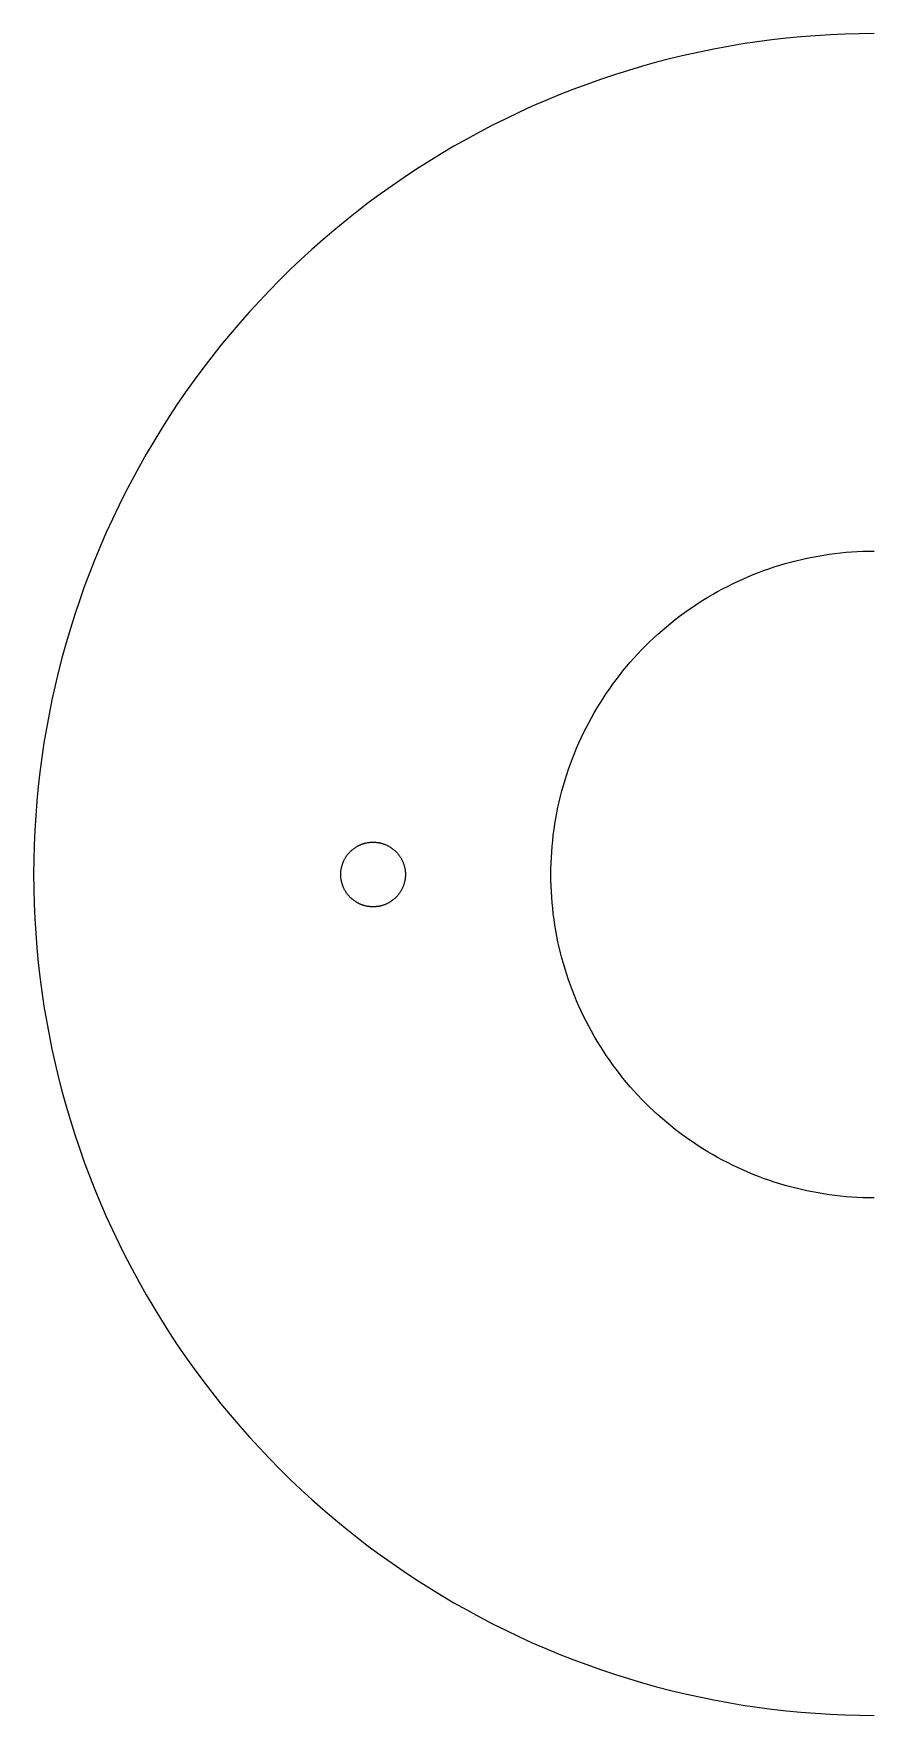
# Model space of a CAD drawing. Header units: metres. Extents: x -52 to 52, y -52 to 52.
# Drawn here: x -52 to -0.2, y -52 to 52 of the extents above; entities that cross this region are included whole.
import ezdxf

# ---------------------------------------------------------------- set-up
doc = ezdxf.new("R2010")
doc.units = ezdxf.units.M

msp = doc.modelspace()

# ---------------------------------------------------------------- linework, layer by layer
for p, q in [((0, 52), (-0.907516, 51.9921)), ((-9.92206, 51.0446), (-10.8114, 50.8637)), ((-9.02969, 51.21), (-9.92206, 51.0446)), ((-8.13458, 51.3598), (-9.02969, 51.21)), ((-7.237, 51.4939), (-8.13458, 51.3598)), ((-6.3372, 51.6124), (-7.237, 51.4939)), ((-5.43547, 51.7151), (-6.3372, 51.6124)), ((-4.53209, 51.8021), (-5.43547, 51.7151)), ((-3.62733, 51.8733), (-4.53209, 51.8021)), ((-2.72147, 51.9287), (-3.62733, 51.8733)), ((-1.81477, 51.9683), (-2.72147, 51.9287)), ((-0.907516, 51.9921), (-1.81477, 51.9683)), ((-14.3331, 49.9856), (-15.2033, 49.7278)), ((-13.4586, 50.2281), (-14.3331, 49.9856)), ((-12.5799, 50.4554), (-13.4586, 50.2281)), ((-11.6974, 50.6672), (-12.5799, 50.4554)), ((-10.8114, 50.8637), (-11.6974, 50.6672)), ((-16.9295, 49.167), (-17.785, 48.864)), ((-16.0689, 49.4549), (-16.9295, 49.167)), ((-15.2033, 49.7278), (-16.0689, 49.4549)), ((-20.318, 47.8662), (-21.1503, 47.5044)), ((-19.4795, 48.2136), (-20.318, 47.8662)), ((-18.6351, 48.5462), (-19.4795, 48.2136)), ((-17.785, 48.864), (-18.6351, 48.5462)), ((-21.9762, 47.128), (-22.7953, 46.7373)), ((-21.1503, 47.5044), (-21.9762, 47.128)), ((-24.4125, 45.9133), (-25.2101, 45.4802)), ((-23.6075, 46.3323), (-24.4125, 45.9133)), ((-22.7953, 46.7373), (-23.6075, 46.3323)), ((-26, 45.0333), (-26.782, 44.5727)), ((-25.2101, 45.4802), (-26, 45.0333)), ((-27.5558, 44.0985), (-28.3212, 43.6109)), ((-26.782, 44.5727), (-27.5558, 44.0985)), ((-29.078, 43.11), (-29.826, 42.5959)), ((-28.3212, 43.6109), (-29.078, 43.11)), ((-30.5648, 42.0689), (-31.2944, 41.529)), ((-29.826, 42.5959), (-30.5648, 42.0689)), ((-32.0144, 40.9765), (-32.7247, 40.4116)), ((-31.2944, 41.529), (-32.0144, 40.9765)), ((-33.425, 39.8343), (-34.1151, 39.2449)), ((-32.7247, 40.4116), (-33.425, 39.8343)), ((-34.7948, 38.6435), (-35.4639, 38.0304)), ((-34.1151, 39.2449), (-34.7948, 38.6435)), ((-35.4639, 38.0304), (-36.1222, 37.4057)), ((-36.7695, 36.7695), (-37.4057, 36.1222)), ((-36.1222, 37.4057), (-36.7695, 36.7695)), ((-38.0304, 35.4639), (-38.6435, 34.7948)), ((-37.4057, 36.1222), (-38.0304, 35.4639)), ((-38.6435, 34.7948), (-39.2449, 34.1151)), ((-39.8343, 33.425), (-40.4116, 32.7247)), ((-39.2449, 34.1151), (-39.8343, 33.425)), ((-40.4116, 32.7247), (-40.9765, 32.0144)), ((-41.529, 31.2944), (-42.0689, 30.5648)), ((-40.9765, 32.0144), (-41.529, 31.2944)), ((-42.0689, 30.5648), (-42.5959, 29.826)), ((-42.5959, 29.826), (-43.11, 29.078)), ((-43.6109, 28.3212), (-44.0985, 27.5558)), ((-43.11, 29.078), (-43.6109, 28.3212)), ((-44.0985, 27.5558), (-44.5727, 26.782)), ((-45.0333, 26), (-45.4802, 25.2101)), ((-44.5727, 26.782), (-45.0333, 26)), ((-45.4802, 25.2101), (-45.9133, 24.4125)), ((-45.9133, 24.4125), (-46.3323, 23.6075)), ((-46.3323, 23.6075), (-46.7373, 22.7953)), ((-47.128, 21.9762), (-47.5044, 21.1503)), ((-46.7373, 22.7953), (-47.128, 21.9762)), ((-47.5044, 21.1503), (-47.8662, 20.318)), ((-47.8662, 20.318), (-48.2136, 19.4795)), ((-3.12868, 19.7538), (-2.78345, 19.8054)), ((-2.78345, 19.8054), (-2.43738, 19.8509)), ((-2.43738, 19.8509), (-2.09056, 19.8904)), ((-2.09056, 19.8904), (-1.7431, 19.9239)), ((-1.7431, 19.9239), (-1.39513, 19.9513)), ((-1.39513, 19.9513), (-1.04671, 19.9726)), ((-1.04671, 19.9726), (-0.697983, 19.9878)), ((-0.697983, 19.9878), (-0.349045, 19.9969)), ((-0.349045, 19.9969), (0, 20)), ((-48.2136, 19.4795), (-48.5462, 18.6351)), ((-7.16736, 18.6716), (-6.84039, 18.7938)), ((-6.84039, 18.7938), (-6.51135, 18.9104)), ((-6.51135, 18.9104), (-6.18033, 19.0211)), ((-6.18033, 19.0211), (-5.84743, 19.1261)), ((-5.84743, 19.1261), (-5.51274, 19.2252)), ((-5.51274, 19.2252), (-5.17638, 19.3185)), ((-5.17638, 19.3185), (-4.83842, 19.4059)), ((-4.83842, 19.4059), (-4.49901, 19.4874)), ((-4.49901, 19.4874), (-4.15823, 19.5629)), ((-4.15823, 19.5629), (-3.81618, 19.6325)), ((-3.81618, 19.6325), (-3.47296, 19.6962)), ((-3.47296, 19.6962), (-3.12868, 19.7538)), ((-48.864, 17.785), (-49.167, 16.9295)), ((-48.5462, 18.6351), (-48.864, 17.785)), ((-9.38942, 17.659), (-9.0798, 17.8201)), ((-9.0798, 17.8201), (-8.76741, 17.9759)), ((-8.76741, 17.9759), (-8.45236, 18.1261)), ((-8.45236, 18.1261), (-8.13472, 18.2709)), ((-8.13472, 18.2709), (-7.81462, 18.4101)), ((-7.81462, 18.4101), (-7.49213, 18.5437)), ((-7.49213, 18.5437), (-7.16736, 18.6716)), ((-49.167, 16.9295), (-49.4549, 16.0689)), ((-11.1839, 16.5807), (-10.8928, 16.7734)), ((-10.8928, 16.7734), (-10.5984, 16.961)), ((-10.5984, 16.961), (-10.3008, 17.1433)), ((-10.3008, 17.1433), (-10, 17.3205)), ((-10, 17.3205), (-9.69618, 17.4924)), ((-9.69618, 17.4924), (-9.38942, 17.659)), ((-49.4549, 16.0689), (-49.7278, 15.2033)), ((-12.5864, 15.5429), (-12.3132, 15.7602)), ((-12.3132, 15.7602), (-12.0363, 15.9727)), ((-12.0363, 15.9727), (-11.7557, 16.1803)), ((-11.7557, 16.1803), (-11.4715, 16.383)), ((-11.4715, 16.383), (-11.1839, 16.5807)), ((-49.7278, 15.2033), (-49.9856, 14.3331)), ((-13.8932, 14.3868), (-13.64, 14.6271)), ((-13.64, 14.6271), (-13.3826, 14.8629)), ((-13.3826, 14.8629), (-13.1212, 15.0942)), ((-13.1212, 15.0942), (-12.8557, 15.3209)), ((-12.8557, 15.3209), (-12.5864, 15.5429)), ((-49.9856, 14.3331), (-50.2281, 13.4586)), ((-14.8629, 13.3826), (-14.6271, 13.64)), ((-14.6271, 13.64), (-14.3868, 13.8932)), ((-14.3868, 13.8932), (-14.1421, 14.1421)), ((-14.1421, 14.1421), (-13.8932, 14.3868)), ((-50.4554, 12.5799), (-50.6672, 11.6974)), ((-50.2281, 13.4586), (-50.4554, 12.5799)), ((-15.7602, 12.3132), (-15.5429, 12.5864)), ((-15.5429, 12.5864), (-15.3209, 12.8557)), ((-15.3209, 12.8557), (-15.0942, 13.1212)), ((-15.0942, 13.1212), (-14.8629, 13.3826)), ((-50.6672, 11.6974), (-50.8637, 10.8114)), ((-16.5807, 11.1839), (-16.383, 11.4715)), ((-16.383, 11.4715), (-16.1803, 11.7557)), ((-16.1803, 11.7557), (-15.9727, 12.0363)), ((-15.9727, 12.0363), (-15.7602, 12.3132)), ((-50.8637, 10.8114), (-51.0446, 9.92206)), ((-17.1433, 10.3008), (-16.961, 10.5984)), ((-16.961, 10.5984), (-16.7734, 10.8928)), ((-16.7734, 10.8928), (-16.5807, 11.1839)), ((-51.0446, 9.92206), (-51.21, 9.02969)), ((-17.8201, 9.0798), (-17.659, 9.38942)), ((-17.659, 9.38942), (-17.4924, 9.69618)), ((-17.4924, 9.69618), (-17.3205, 10)), ((-17.3205, 10), (-17.1433, 10.3008)), ((-51.21, 9.02969), (-51.3598, 8.13458)), ((-18.2709, 8.13472), (-18.1261, 8.45236)), ((-18.1261, 8.45236), (-17.9759, 8.76741)), ((-17.9759, 8.76741), (-17.8201, 9.0798)), ((-51.3598, 8.13458), (-51.4939, 7.237)), ((-18.6716, 7.16736), (-18.5437, 7.49213)), ((-18.5437, 7.49213), (-18.4101, 7.81462)), ((-18.4101, 7.81462), (-18.2709, 8.13472)), ((-51.6124, 6.3372), (-51.7151, 5.43547)), ((-51.4939, 7.237), (-51.6124, 6.3372)), ((-19.0211, 6.18033), (-18.9104, 6.51135)), ((-18.9104, 6.51135), (-18.7938, 6.84039)), ((-18.7938, 6.84039), (-18.6716, 7.16736)), ((-51.7151, 5.43547), (-51.8021, 4.53209)), ((-19.3185, 5.17638), (-19.2252, 5.51274)), ((-19.2252, 5.51274), (-19.1261, 5.84743)), ((-19.1261, 5.84743), (-19.0211, 6.18033)), ((-51.8021, 4.53209), (-51.8733, 3.62733)), ((-19.5629, 4.15823), (-19.4874, 4.49901)), ((-19.4874, 4.49901), (-19.4059, 4.83842)), ((-19.4059, 4.83842), (-19.3185, 5.17638)), ((-51.8733, 3.62733), (-51.9287, 2.72147)), ((-19.8054, 2.78345), (-19.7538, 3.12868)), ((-19.7538, 3.12868), (-19.6962, 3.47296)), ((-19.6962, 3.47296), (-19.6325, 3.81618)), ((-19.6325, 3.81618), (-19.5629, 4.15823)), ((-51.9287, 2.72147), (-51.9683, 1.81477)), ((-19.9239, 1.7431), (-19.8904, 2.09056)), ((-19.8904, 2.09056), (-19.8509, 2.43738)), ((-19.8509, 2.43738), (-19.8054, 2.78345)), ((-51.9683, 1.81477), (-51.9921, 0.907516)), ((-32.7143, 1.03008), (-32.6961, 1.05983)), ((-32.6961, 1.05983), (-32.6773, 1.08926)), ((-32.6773, 1.08926), (-32.6581, 1.11838)), ((-32.6581, 1.11838), (-32.6383, 1.14714)), ((-32.6383, 1.14714), (-32.618, 1.17557)), ((-32.618, 1.17557), (-32.5973, 1.20363)), ((-32.5973, 1.20363), (-32.576, 1.23131)), ((-32.576, 1.23131), (-32.5543, 1.25864)), ((-32.5543, 1.25864), (-32.5321, 1.28557)), ((-32.5321, 1.28557), (-32.5094, 1.3121)), ((-32.5094, 1.3121), (-32.4863, 1.33826)), ((-32.4863, 1.33826), (-32.4627, 1.36398)), ((-32.4627, 1.36398), (-32.4387, 1.38931)), ((-32.4387, 1.38931), (-32.4142, 1.4142)), ((-32.4142, 1.4142), (-32.3893, 1.43867)), ((-32.3893, 1.43867), (-32.364, 1.46269)), ((-32.364, 1.46269), (-32.3383, 1.48628)), ((-32.3383, 1.48628), (-32.3121, 1.50941)), ((-32.3121, 1.50941), (-32.2856, 1.53207)), ((-32.2856, 1.53207), (-32.2586, 1.55429)), ((-32.2586, 1.55429), (-32.2313, 1.57602)), ((-32.2313, 1.57602), (-32.2036, 1.59726)), ((-32.2036, 1.59726), (-32.1756, 1.61803)), ((-32.1756, 1.61803), (-32.1471, 1.63829)), ((-32.1471, 1.63829), (-32.1184, 1.65807)), ((-32.1184, 1.65807), (-32.0893, 1.67734)), ((-32.0893, 1.67734), (-32.0598, 1.69609)), ((-32.0598, 1.69609), (-32.0301, 1.71432)), ((-32.0301, 1.71432), (-32, 1.73204)), ((-32, 1.73204), (-31.9696, 1.74924)), ((-31.9696, 1.74924), (-31.9389, 1.76588)), ((-31.9389, 1.76588), (-31.908, 1.78201)), ((-31.908, 1.78201), (-31.8767, 1.79758)), ((-31.8767, 1.79758), (-31.8452, 1.81261)), ((-31.8452, 1.81261), (-31.8135, 1.82709)), ((-31.8135, 1.82709), (-31.7814, 1.841)), ((-31.7814, 1.841), (-31.7492, 1.85435)), ((-31.7492, 1.85435), (-31.7167, 1.86716)), ((-31.7167, 1.86716), (-31.684, 1.87938)), ((-31.684, 1.87938), (-31.6511, 1.89104)), ((-31.6511, 1.89104), (-31.618, 1.9021)), ((-31.618, 1.9021), (-31.5847, 1.9126)), ((-31.5847, 1.9126), (-31.5513, 1.92252)), ((-31.5513, 1.92252), (-31.5176, 1.93184)), ((-31.5176, 1.93184), (-31.4838, 1.94058)), ((-31.4838, 1.94058), (-31.4499, 1.94873)), ((-31.4499, 1.94873), (-31.4158, 1.95628)), ((-31.4158, 1.95628), (-31.3816, 1.96324)), ((-31.3816, 1.96324), (-31.3473, 1.9696)), ((-31.3473, 1.9696), (-31.3129, 1.97537)), ((-31.3129, 1.97537), (-31.2783, 1.98053)), ((-31.2783, 1.98053), (-31.2437, 1.98509)), ((-31.2437, 1.98509), (-31.209, 1.98903)), ((-31.209, 1.98903), (-31.1743, 1.99239)), ((-31.1743, 1.99239), (-31.1395, 1.99512)), ((-31.1395, 1.99512), (-31.1047, 1.99725)), ((-31.1047, 1.99725), (-31.0698, 1.99878)), ((-31.0698, 1.99878), (-31.0349, 1.99969)), ((-31.0349, 1.99969), (-31, 2)), ((-31, 2), (-30.9651, 1.99969)), ((-30.9651, 1.99969), (-30.9302, 1.99878)), ((-30.9302, 1.99878), (-30.8953, 1.99725)), ((-30.8953, 1.99725), (-30.8605, 1.99512)), ((-30.8605, 1.99512), (-30.8257, 1.99239)), ((-30.8257, 1.99239), (-30.7909, 1.98903)), ((-30.7909, 1.98903), (-30.7563, 1.98509)), ((-30.7563, 1.98509), (-30.7216, 1.98053)), ((-30.7216, 1.98053), (-30.6871, 1.97537)), ((-30.6871, 1.97537), (-30.6527, 1.9696)), ((-30.6527, 1.9696), (-30.6184, 1.96324)), ((-30.6184, 1.96324), (-30.5842, 1.95628)), ((-30.5842, 1.95628), (-30.5501, 1.94873)), ((-30.5501, 1.94873), (-30.5161, 1.94058)), ((-30.5161, 1.94058), (-30.4824, 1.93184)), ((-30.4824, 1.93184), (-30.4487, 1.92252)), ((-30.4487, 1.92252), (-30.4153, 1.9126)), ((-30.4153, 1.9126), (-30.382, 1.9021)), ((-30.382, 1.9021), (-30.3489, 1.89104)), ((-30.3489, 1.89104), (-30.3159, 1.87938)), ((-30.3159, 1.87938), (-30.2833, 1.86716)), ((-30.2833, 1.86716), (-30.2508, 1.85435)), ((-30.2508, 1.85435), (-30.2185, 1.841)), ((-30.2185, 1.841), (-30.1865, 1.82709)), ((-30.1865, 1.82709), (-30.1548, 1.81261)), ((-30.1548, 1.81261), (-30.1232, 1.79758)), ((-30.1232, 1.79758), (-30.092, 1.78201)), ((-30.092, 1.78201), (-30.0611, 1.76588)), ((-30.0611, 1.76588), (-30.0304, 1.74924)), ((-30.0304, 1.74924), (-30, 1.73204)), ((-30, 1.73204), (-29.9699, 1.71432)), ((-29.9699, 1.71432), (-29.9402, 1.69609)), ((-29.9402, 1.69609), (-29.9107, 1.67734)), ((-29.9107, 1.67734), (-29.8816, 1.65807)), ((-29.8816, 1.65807), (-29.8528, 1.63829)), ((-29.8528, 1.63829), (-29.8244, 1.61803)), ((-29.8244, 1.61803), (-29.7964, 1.59726)), ((-29.7964, 1.59726), (-29.7687, 1.57602)), ((-29.7687, 1.57602), (-29.7413, 1.55429)), ((-29.7413, 1.55429), (-29.7144, 1.53207)), ((-29.7144, 1.53207), (-29.6879, 1.50941)), ((-29.6879, 1.50941), (-29.6617, 1.48628)), ((-29.6617, 1.48628), (-29.636, 1.46269)), ((-29.636, 1.46269), (-29.6107, 1.43867)), ((-29.6107, 1.43867), (-29.5858, 1.4142)), ((-29.5858, 1.4142), (-29.5613, 1.38931)), ((-29.5613, 1.38931), (-29.5373, 1.36398)), ((-29.5373, 1.36398), (-29.5137, 1.33826)), ((-29.5137, 1.33826), (-29.4906, 1.3121)), ((-29.4906, 1.3121), (-29.4679, 1.28557)), ((-29.4679, 1.28557), (-29.4457, 1.25864)), ((-29.4457, 1.25864), (-29.424, 1.23131)), ((-29.424, 1.23131), (-29.4027, 1.20363)), ((-29.4027, 1.20363), (-29.382, 1.17557)), ((-29.382, 1.17557), (-29.3617, 1.14714)), ((-29.3617, 1.14714), (-29.3419, 1.11838)), ((-29.3419, 1.11838), (-29.3226, 1.08926)), ((-29.3226, 1.08926), (-29.3039, 1.05983)), ((-29.3039, 1.05983), (-29.2857, 1.03008)), ((-19.9878, 0.697983), (-19.9726, 1.04671)), ((-19.9726, 1.04671), (-19.9513, 1.39513)), ((-19.9513, 1.39513), (-19.9239, 1.7431)), ((-51.9921, 0.907516), (-52, 0)), ((-52, 0), (-51.9921, -0.907516)), ((-33, 0), (-32.9997, 0.034897)), ((-32.9997, -0.034897), (-33, 0)), ((-32.9997, 0.034897), (-32.9988, 0.069794)), ((-32.9988, 0.069794), (-32.9973, 0.10466)), ((-32.9973, 0.10466), (-32.9951, 0.139511)), ((-32.9951, 0.139511), (-32.9924, 0.174301)), ((-32.9924, 0.174301), (-32.989, 0.209045)), ((-32.989, 0.209045), (-32.9851, 0.243729)), ((-32.9851, 0.243729), (-32.9805, 0.278336)), ((-32.9805, 0.278336), (-32.9754, 0.312866)), ((-32.9754, 0.312866), (-32.9696, 0.34729)), ((-32.9696, 0.34729), (-32.9632, 0.381607)), ((-32.9632, 0.381607), (-32.9563, 0.415817)), ((-32.9563, 0.415817), (-32.9487, 0.44989)), ((-32.9487, 0.44989), (-32.9406, 0.483841)), ((-32.9406, 0.483841), (-32.9318, 0.517624)), ((-32.9318, 0.517624), (-32.9225, 0.55127)), ((-32.9225, 0.55127), (-32.9126, 0.584732)), ((-32.9126, 0.584732), (-32.9021, 0.618027)), ((-32.9021, 0.618027), (-32.891, 0.651123)), ((-32.891, 0.651123), (-32.8794, 0.684036)), ((-32.8794, 0.684036), (-32.8672, 0.716736)), ((-32.8672, 0.716736), (-32.8544, 0.749207)), ((-32.8544, 0.749207), (-32.841, 0.781448)), ((-32.841, 0.781448), (-32.8271, 0.813461)), ((-32.8271, 0.813461), (-32.8126, 0.84523)), ((-32.8126, 0.84523), (-32.7976, 0.87674)), ((-32.7976, 0.87674), (-32.782, 0.907974)), ((-32.782, 0.907974), (-32.7659, 0.938934)), ((-32.7659, 0.938934), (-32.7492, 0.969604)), ((-32.7492, 0.969604), (-32.732, 1)), ((-32.732, 1), (-32.7143, 1.03008)), ((-29.2857, 1.03008), (-29.2679, 1)), ((-29.2679, 1), (-29.2507, 0.969604)), ((-29.2507, 0.969604), (-29.2341, 0.938934)), ((-29.2341, 0.938934), (-29.218, 0.907974)), ((-29.218, 0.907974), (-29.2024, 0.87674)), ((-29.2024, 0.87674), (-29.1874, 0.84523)), ((-29.1874, 0.84523), (-29.1729, 0.813461)), ((-29.1729, 0.813461), (-29.159, 0.781448)), ((-29.159, 0.781448), (-29.1456, 0.749207)), ((-29.1456, 0.749207), (-29.1328, 0.716736)), ((-29.1328, 0.716736), (-29.1206, 0.684036)), ((-29.1206, 0.684036), (-29.109, 0.651123)), ((-29.109, 0.651123), (-29.0979, 0.618027)), ((-29.0979, 0.618027), (-29.0874, 0.584732)), ((-29.0874, 0.584732), (-29.0775, 0.55127)), ((-29.0775, 0.55127), (-29.0681, 0.517624)), ((-29.0681, 0.517624), (-29.0594, 0.483841)), ((-29.0594, 0.483841), (-29.0513, 0.44989)), ((-29.0513, 0.44989), (-29.0437, 0.415817)), ((-29.0437, 0.415817), (-29.0367, 0.381607)), ((-29.0367, 0.381607), (-29.0304, 0.34729)), ((-29.0304, 0.34729), (-29.0246, 0.312866)), ((-29.0246, 0.312866), (-29.0195, 0.278336)), ((-29.0195, 0.278336), (-29.0149, 0.243729)), ((-29.0149, 0.243729), (-29.011, 0.209045)), ((-29.011, 0.209045), (-29.0076, 0.174301)), ((-29.0076, 0.174301), (-29.0049, 0.139511)), ((-29.0049, 0.139511), (-29.0027, 0.10466)), ((-29.0027, 0.10466), (-29.0012, 0.069794)), ((-29.0012, 0.069794), (-29.0003, 0.034897)), ((-29.0003, 0.034897), (-29, 0)), ((-29, 0), (-29.0003, -0.034897)), ((-20, 0), (-19.9969, 0.349045)), ((-19.9969, -0.349045), (-20, 0)), ((-19.9969, 0.349045), (-19.9878, 0.697983)), ((-51.9921, -0.907516), (-51.9683, -1.81477)), ((-32.9988, -0.069794), (-32.9997, -0.034897)), ((-32.9973, -0.10466), (-32.9988, -0.069794)), ((-32.9951, -0.139511), (-32.9973, -0.10466)), ((-32.9924, -0.174301), (-32.9951, -0.139511)), ((-32.989, -0.209045), (-32.9924, -0.174301)), ((-32.9851, -0.243729), (-32.989, -0.209045)), ((-32.9805, -0.278336), (-32.9851, -0.243729)), ((-32.9754, -0.312866), (-32.9805, -0.278336)), ((-32.9696, -0.34729), (-32.9754, -0.312866)), ((-32.9632, -0.381607), (-32.9696, -0.34729)), ((-32.9563, -0.415817), (-32.9632, -0.381607)), ((-32.9487, -0.44989), (-32.9563, -0.415817)), ((-32.9406, -0.483841), (-32.9487, -0.44989)), ((-32.9318, -0.517624), (-32.9406, -0.483841)), ((-32.9225, -0.55127), (-32.9318, -0.517624)), ((-32.9126, -0.584732), (-32.9225, -0.55127)), ((-32.9021, -0.618027), (-32.9126, -0.584732)), ((-32.891, -0.651123), (-32.9021, -0.618027)), ((-32.8794, -0.684036), (-32.891, -0.651123)), ((-32.8672, -0.716736), (-32.8794, -0.684036)), ((-32.8544, -0.749207), (-32.8672, -0.716736)), ((-32.841, -0.781448), (-32.8544, -0.749207)), ((-32.8271, -0.813461), (-32.841, -0.781448)), ((-32.8126, -0.84523), (-32.8271, -0.813461)), ((-32.7976, -0.87674), (-32.8126, -0.84523)), ((-32.782, -0.907974), (-32.7976, -0.87674)), ((-32.7659, -0.938934), (-32.782, -0.907974)), ((-32.7492, -0.969604), (-32.7659, -0.938934)), ((-32.732, -1), (-32.7492, -0.969604)), ((-32.7143, -1.03008), (-32.732, -1)), ((-32.6961, -1.05983), (-32.7143, -1.03008)), ((-29.2857, -1.03008), (-29.3039, -1.05983)), ((-29.2679, -1), (-29.2857, -1.03008)), ((-29.2507, -0.969604), (-29.2679, -1)), ((-29.2341, -0.938934), (-29.2507, -0.969604)), ((-29.218, -0.907974), (-29.2341, -0.938934)), ((-29.2024, -0.87674), (-29.218, -0.907974)), ((-29.1874, -0.84523), (-29.2024, -0.87674)), ((-29.1729, -0.813461), (-29.1874, -0.84523)), ((-29.159, -0.781448), (-29.1729, -0.813461)), ((-29.1456, -0.749207), (-29.159, -0.781448)), ((-29.1328, -0.716736), (-29.1456, -0.749207)), ((-29.1206, -0.684036), (-29.1328, -0.716736)), ((-29.109, -0.651123), (-29.1206, -0.684036)), ((-29.0979, -0.618027), (-29.109, -0.651123)), ((-29.0874, -0.584732), (-29.0979, -0.618027)), ((-29.0775, -0.55127), (-29.0874, -0.584732)), ((-29.0681, -0.517624), (-29.0775, -0.55127)), ((-29.0594, -0.483841), (-29.0681, -0.517624)), ((-29.0513, -0.44989), (-29.0594, -0.483841)), ((-29.0437, -0.415817), (-29.0513, -0.44989)), ((-29.0367, -0.381607), (-29.0437, -0.415817)), ((-29.0304, -0.34729), (-29.0367, -0.381607)), ((-29.0246, -0.312866), (-29.0304, -0.34729)), ((-29.0195, -0.278336), (-29.0246, -0.312866)), ((-29.0149, -0.243729), (-29.0195, -0.278336)), ((-29.011, -0.209045), (-29.0149, -0.243729)), ((-29.0076, -0.174301), (-29.011, -0.209045)), ((-29.0049, -0.139511), (-29.0076, -0.174301)), ((-29.0027, -0.10466), (-29.0049, -0.139511)), ((-29.0012, -0.069794), (-29.0027, -0.10466)), ((-29.0003, -0.034897), (-29.0012, -0.069794)), ((-19.9878, -0.697983), (-19.9969, -0.349045)), ((-19.9726, -1.04671), (-19.9878, -0.697983)), ((-51.9683, -1.81477), (-51.9287, -2.72147)), ((-32.6773, -1.08926), (-32.6961, -1.05983)), ((-32.6581, -1.11838), (-32.6773, -1.08926)), ((-32.6383, -1.14714), (-32.6581, -1.11838)), ((-32.618, -1.17557), (-32.6383, -1.14714)), ((-32.5973, -1.20363), (-32.618, -1.17557)), ((-32.576, -1.23131), (-32.5973, -1.20363)), ((-32.5543, -1.25864), (-32.576, -1.23131)), ((-32.5321, -1.28557), (-32.5543, -1.25864)), ((-32.5094, -1.3121), (-32.5321, -1.28557)), ((-32.4863, -1.33826), (-32.5094, -1.3121)), ((-32.4627, -1.36398), (-32.4863, -1.33826)), ((-32.4387, -1.38931), (-32.4627, -1.36398)), ((-32.4142, -1.4142), (-32.4387, -1.38931)), ((-32.3893, -1.43867), (-32.4142, -1.4142)), ((-32.364, -1.46269), (-32.3893, -1.43867)), ((-32.3383, -1.48628), (-32.364, -1.46269)), ((-32.3121, -1.50941), (-32.3383, -1.48628)), ((-32.2856, -1.53207), (-32.3121, -1.50941)), ((-32.2586, -1.55429), (-32.2856, -1.53207)), ((-32.2313, -1.57602), (-32.2586, -1.55429)), ((-32.2036, -1.59726), (-32.2313, -1.57602)), ((-32.1756, -1.61803), (-32.2036, -1.59726)), ((-32.1471, -1.63829), (-32.1756, -1.61803)), ((-32.1184, -1.65807), (-32.1471, -1.63829)), ((-32.0893, -1.67734), (-32.1184, -1.65807)), ((-32.0598, -1.69609), (-32.0893, -1.67734)), ((-32.0301, -1.71432), (-32.0598, -1.69609)), ((-32, -1.73204), (-32.0301, -1.71432)), ((-31.9696, -1.74924), (-32, -1.73204)), ((-31.9389, -1.76588), (-31.9696, -1.74924)), ((-31.908, -1.78201), (-31.9389, -1.76588)), ((-31.8767, -1.79758), (-31.908, -1.78201)), ((-31.8452, -1.81261), (-31.8767, -1.79758)), ((-31.8135, -1.82709), (-31.8452, -1.81261)), ((-31.7814, -1.841), (-31.8135, -1.82709)), ((-31.7492, -1.85435), (-31.7814, -1.841)), ((-31.7167, -1.86716), (-31.7492, -1.85435)), ((-31.684, -1.87938), (-31.7167, -1.86716)), ((-31.6511, -1.89104), (-31.684, -1.87938)), ((-31.618, -1.9021), (-31.6511, -1.89104)), ((-31.5847, -1.9126), (-31.618, -1.9021)), ((-31.5513, -1.92252), (-31.5847, -1.9126)), ((-31.5176, -1.93184), (-31.5513, -1.92252)), ((-31.4838, -1.94058), (-31.5176, -1.93184)), ((-31.4499, -1.94873), (-31.4838, -1.94058)), ((-31.4158, -1.95628), (-31.4499, -1.94873)), ((-31.3816, -1.96324), (-31.4158, -1.95628)), ((-31.3473, -1.9696), (-31.3816, -1.96324)), ((-31.3129, -1.97537), (-31.3473, -1.9696)), ((-31.2783, -1.98053), (-31.3129, -1.97537)), ((-31.2437, -1.98509), (-31.2783, -1.98053)), ((-31.209, -1.98903), (-31.2437, -1.98509)), ((-31.1743, -1.99239), (-31.209, -1.98903)), ((-31.1395, -1.99512), (-31.1743, -1.99239)), ((-31.1047, -1.99725), (-31.1395, -1.99512)), ((-31.0698, -1.99878), (-31.1047, -1.99725)), ((-31.0349, -1.99969), (-31.0698, -1.99878)), ((-31, -2), (-31.0349, -1.99969)), ((-30.9651, -1.99969), (-31, -2)), ((-30.9302, -1.99878), (-30.9651, -1.99969)), ((-30.8953, -1.99725), (-30.9302, -1.99878)), ((-30.8605, -1.99512), (-30.8953, -1.99725)), ((-30.8257, -1.99239), (-30.8605, -1.99512)), ((-30.7909, -1.98903), (-30.8257, -1.99239)), ((-30.7563, -1.98509), (-30.7909, -1.98903)), ((-30.7216, -1.98053), (-30.7563, -1.98509)), ((-30.6871, -1.97537), (-30.7216, -1.98053)), ((-30.6527, -1.9696), (-30.6871, -1.97537)), ((-30.6184, -1.96324), (-30.6527, -1.9696)), ((-30.5842, -1.95628), (-30.6184, -1.96324)), ((-30.5501, -1.94873), (-30.5842, -1.95628)), ((-30.5161, -1.94058), (-30.5501, -1.94873)), ((-30.4824, -1.93184), (-30.5161, -1.94058)), ((-30.4487, -1.92252), (-30.4824, -1.93184)), ((-30.4153, -1.9126), (-30.4487, -1.92252)), ((-30.382, -1.9021), (-30.4153, -1.9126)), ((-30.3489, -1.89104), (-30.382, -1.9021)), ((-30.3159, -1.87938), (-30.3489, -1.89104)), ((-30.2833, -1.86716), (-30.3159, -1.87938)), ((-30.2508, -1.85435), (-30.2833, -1.86716)), ((-30.2185, -1.841), (-30.2508, -1.85435)), ((-30.1865, -1.82709), (-30.2185, -1.841)), ((-30.1548, -1.81261), (-30.1865, -1.82709)), ((-30.1232, -1.79758), (-30.1548, -1.81261)), ((-30.092, -1.78201), (-30.1232, -1.79758)), ((-30.0611, -1.76588), (-30.092, -1.78201)), ((-30.0304, -1.74924), (-30.0611, -1.76588)), ((-30, -1.73204), (-30.0304, -1.74924)), ((-29.9699, -1.71432), (-30, -1.73204)), ((-29.9402, -1.69609), (-29.9699, -1.71432)), ((-29.9107, -1.67734), (-29.9402, -1.69609)), ((-29.8816, -1.65807), (-29.9107, -1.67734)), ((-29.8528, -1.63829), (-29.8816, -1.65807)), ((-29.8244, -1.61803), (-29.8528, -1.63829)), ((-29.7964, -1.59726), (-29.8244, -1.61803)), ((-29.7687, -1.57602), (-29.7964, -1.59726)), ((-29.7413, -1.55429), (-29.7687, -1.57602)), ((-29.7144, -1.53207), (-29.7413, -1.55429)), ((-29.6879, -1.50941), (-29.7144, -1.53207)), ((-29.6617, -1.48628), (-29.6879, -1.50941)), ((-29.636, -1.46269), (-29.6617, -1.48628)), ((-29.6107, -1.43867), (-29.636, -1.46269)), ((-29.5858, -1.4142), (-29.6107, -1.43867)), ((-29.5613, -1.38931), (-29.5858, -1.4142)), ((-29.5373, -1.36398), (-29.5613, -1.38931)), ((-29.5137, -1.33826), (-29.5373, -1.36398)), ((-29.4906, -1.3121), (-29.5137, -1.33826)), ((-29.4679, -1.28557), (-29.4906, -1.3121)), ((-29.4457, -1.25864), (-29.4679, -1.28557)), ((-29.424, -1.23131), (-29.4457, -1.25864)), ((-29.4027, -1.20363), (-29.424, -1.23131)), ((-29.382, -1.17557), (-29.4027, -1.20363)), ((-29.3617, -1.14714), (-29.382, -1.17557)), ((-29.3419, -1.11838), (-29.3617, -1.14714)), ((-29.3226, -1.08926), (-29.3419, -1.11838)), ((-29.3039, -1.05983), (-29.3226, -1.08926)), ((-19.9513, -1.39513), (-19.9726, -1.04671)), ((-19.9239, -1.7431), (-19.9513, -1.39513)), ((-19.8904, -2.09056), (-19.9239, -1.7431)), ((-51.9287, -2.72147), (-51.8733, -3.62733)), ((-19.8509, -2.43738), (-19.8904, -2.09056)), ((-19.8054, -2.78345), (-19.8509, -2.43738)), ((-19.7538, -3.12868), (-19.8054, -2.78345)), ((-51.8733, -3.62733), (-51.8021, -4.53209)), ((-19.6962, -3.47296), (-19.7538, -3.12868)), ((-19.6325, -3.81618), (-19.6962, -3.47296)), ((-19.5629, -4.15823), (-19.6325, -3.81618)), ((-19.4874, -4.49901), (-19.5629, -4.15823)), ((-51.8021, -4.53209), (-51.7151, -5.43547)), ((-19.4059, -4.83842), (-19.4874, -4.49901)), ((-19.3185, -5.17638), (-19.4059, -4.83842)), ((-19.2252, -5.51274), (-19.3185, -5.17638)), ((-51.7151, -5.43547), (-51.6124, -6.3372)), ((-19.1261, -5.84743), (-19.2252, -5.51274)), ((-19.0211, -6.18033), (-19.1261, -5.84743)), ((-18.9104, -6.51135), (-19.0211, -6.18033)), ((-51.6124, -6.3372), (-51.4939, -7.237)), ((-51.4939, -7.237), (-51.3598, -8.13458)), ((-18.7938, -6.84039), (-18.9104, -6.51135)), ((-18.6716, -7.16736), (-18.7938, -6.84039)), ((-18.5437, -7.49213), (-18.6716, -7.16736)), ((-51.3598, -8.13458), (-51.21, -9.02969)), ((-18.4101, -7.81462), (-18.5437, -7.49213)), ((-18.2709, -8.13472), (-18.4101, -7.81462)), ((-18.1261, -8.45236), (-18.2709, -8.13472)), ((-51.21, -9.02969), (-51.0446, -9.92206)), ((-17.9759, -8.76741), (-18.1261, -8.45236)), ((-17.8201, -9.0798), (-17.9759, -8.76741)), ((-17.659, -9.38942), (-17.8201, -9.0798)), ((-51.0446, -9.92206), (-50.8637, -10.8114)), ((-17.4924, -9.69618), (-17.659, -9.38942)), ((-17.3205, -10), (-17.4924, -9.69618)), ((-17.1433, -10.3008), (-17.3205, -10)), ((-16.961, -10.5984), (-17.1433, -10.3008)), ((-50.8637, -10.8114), (-50.6672, -11.6974)), ((-16.7734, -10.8928), (-16.961, -10.5984)), ((-16.5807, -11.1839), (-16.7734, -10.8928)), ((-16.383, -11.4715), (-16.5807, -11.1839)), ((-50.6672, -11.6974), (-50.4554, -12.5799)), ((-16.1803, -11.7557), (-16.383, -11.4715)), ((-15.9727, -12.0363), (-16.1803, -11.7557)), ((-15.7602, -12.3132), (-15.9727, -12.0363)), ((-15.5429, -12.5864), (-15.7602, -12.3132)), ((-50.4554, -12.5799), (-50.2281, -13.4586)), ((-50.2281, -13.4586), (-49.9856, -14.3331)), ((-15.3209, -12.8557), (-15.5429, -12.5864)), ((-15.0942, -13.1212), (-15.3209, -12.8557)), ((-14.8629, -13.3826), (-15.0942, -13.1212)), ((-14.6271, -13.64), (-14.8629, -13.3826)), ((-49.9856, -14.3331), (-49.7278, -15.2033)), ((-14.3868, -13.8932), (-14.6271, -13.64)), ((-14.1421, -14.1421), (-14.3868, -13.8932)), ((-13.8932, -14.3868), (-14.1421, -14.1421)), ((-13.64, -14.6271), (-13.8932, -14.3868)), ((-49.7278, -15.2033), (-49.4549, -16.0689)), ((-13.3826, -14.8629), (-13.64, -14.6271)), ((-13.1212, -15.0942), (-13.3826, -14.8629)), ((-12.8557, -15.3209), (-13.1212, -15.0942)), ((-12.5864, -15.5429), (-12.8557, -15.3209)), ((-12.3132, -15.7602), (-12.5864, -15.5429)), ((-49.4549, -16.0689), (-49.167, -16.9295)), ((-12.0363, -15.9727), (-12.3132, -15.7602)), ((-11.7557, -16.1803), (-12.0363, -15.9727)), ((-11.4715, -16.383), (-11.7557, -16.1803)), ((-11.1839, -16.5807), (-11.4715, -16.383)), ((-10.8928, -16.7734), (-11.1839, -16.5807)), ((-49.167, -16.9295), (-48.864, -17.785)), ((-10.5984, -16.961), (-10.8928, -16.7734)), ((-10.3008, -17.1433), (-10.5984, -16.961)), ((-10, -17.3205), (-10.3008, -17.1433)), ((-9.69618, -17.4924), (-10, -17.3205)), ((-9.38942, -17.659), (-9.69618, -17.4924)), ((-9.0798, -17.8201), (-9.38942, -17.659)), ((-48.864, -17.785), (-48.5462, -18.6351)), ((-48.5462, -18.6351), (-48.2136, -19.4795)), ((-8.76741, -17.9759), (-9.0798, -17.8201)), ((-8.45236, -18.1261), (-8.76741, -17.9759)), ((-8.13472, -18.2709), (-8.45236, -18.1261)), ((-7.81462, -18.4101), (-8.13472, -18.2709)), ((-7.49213, -18.5437), (-7.81462, -18.4101)), ((-7.16736, -18.6716), (-7.49213, -18.5437)), ((-6.84039, -18.7938), (-7.16736, -18.6716)), ((-48.2136, -19.4795), (-47.8662, -20.318)), ((-6.51135, -18.9104), (-6.84039, -18.7938)), ((-6.18033, -19.0211), (-6.51135, -18.9104)), ((-5.84743, -19.1261), (-6.18033, -19.0211)), ((-5.51274, -19.2252), (-5.84743, -19.1261)), ((-5.17638, -19.3185), (-5.51274, -19.2252)), ((-4.83842, -19.4059), (-5.17638, -19.3185)), ((-4.49901, -19.4874), (-4.83842, -19.4059)), ((-4.15823, -19.5629), (-4.49901, -19.4874)), ((-3.81618, -19.6325), (-4.15823, -19.5629)), ((-3.47296, -19.6962), (-3.81618, -19.6325)), ((-3.12868, -19.7538), (-3.47296, -19.6962)), ((-2.78345, -19.8054), (-3.12868, -19.7538)), ((-47.8662, -20.318), (-47.5044, -21.1503)), ((-2.43738, -19.8509), (-2.78345, -19.8054)), ((-2.09056, -19.8904), (-2.43738, -19.8509)), ((-1.7431, -19.9239), (-2.09056, -19.8904)), ((-1.39513, -19.9513), (-1.7431, -19.9239)), ((-1.04671, -19.9726), (-1.39513, -19.9513)), ((-0.697983, -19.9878), (-1.04671, -19.9726)), ((-0.349045, -19.9969), (-0.697983, -19.9878)), ((0, -20), (-0.349045, -19.9969)), ((-47.5044, -21.1503), (-47.128, -21.9762)), ((-47.128, -21.9762), (-46.7373, -22.7953)), ((-46.7373, -22.7953), (-46.3323, -23.6075)), ((-46.3323, -23.6075), (-45.9133, -24.4125)), ((-45.9133, -24.4125), (-45.4802, -25.2101)), ((-45.4802, -25.2101), (-45.0333, -26)), ((-45.0333, -26), (-44.5727, -26.782)), ((-44.5727, -26.782), (-44.0985, -27.5558)), ((-44.0985, -27.5558), (-43.6109, -28.3212)), ((-43.6109, -28.3212), (-43.11, -29.078)), ((-43.11, -29.078), (-42.5959, -29.826)), ((-42.5959, -29.826), (-42.0689, -30.5648)), ((-42.0689, -30.5648), (-41.529, -31.2944)), ((-41.529, -31.2944), (-40.9765, -32.0144)), ((-40.9765, -32.0144), (-40.4116, -32.7247)), ((-40.4116, -32.7247), (-39.8343, -33.425)), ((-39.8343, -33.425), (-39.2449, -34.1151)), ((-39.2449, -34.1151), (-38.6435, -34.7948)), ((-38.6435, -34.7948), (-38.0304, -35.4639)), ((-38.0304, -35.4639), (-37.4057, -36.1222)), ((-37.4057, -36.1222), (-36.7695, -36.7695)), ((-36.7695, -36.7695), (-36.1222, -37.4057)), ((-36.1222, -37.4057), (-35.4639, -38.0304)), ((-35.4639, -38.0304), (-34.7948, -38.6435)), ((-34.7948, -38.6435), (-34.1151, -39.2449)), ((-34.1151, -39.2449), (-33.425, -39.8343)), ((-33.425, -39.8343), (-32.7247, -40.4116)), ((-32.7247, -40.4116), (-32.0144, -40.9765)), ((-32.0144, -40.9765), (-31.2944, -41.529)), ((-31.2944, -41.529), (-30.5648, -42.0689)), ((-30.5648, -42.0689), (-29.826, -42.5959)), ((-29.826, -42.5959), (-29.078, -43.11)), ((-29.078, -43.11), (-28.3212, -43.6109)), ((-28.3212, -43.6109), (-27.5558, -44.0985)), ((-27.5558, -44.0985), (-26.782, -44.5727)), ((-26.782, -44.5727), (-26, -45.0333)), ((-26, -45.0333), (-25.2101, -45.4802)), ((-25.2101, -45.4802), (-24.4125, -45.9133)), ((-24.4125, -45.9133), (-23.6075, -46.3323)), ((-23.6075, -46.3323), (-22.7953, -46.7373)), ((-22.7953, -46.7373), (-21.9762, -47.128)), ((-21.9762, -47.128), (-21.1503, -47.5044)), ((-21.1503, -47.5044), (-20.318, -47.8662)), ((-20.318, -47.8662), (-19.4795, -48.2136)), ((-19.4795, -48.2136), (-18.6351, -48.5462)), ((-18.6351, -48.5462), (-17.785, -48.864)), ((-17.785, -48.864), (-16.9295, -49.167)), ((-16.9295, -49.167), (-16.0689, -49.4549)), ((-16.0689, -49.4549), (-15.2033, -49.7278)), ((-15.2033, -49.7278), (-14.3331, -49.9856)), ((-14.3331, -49.9856), (-13.4586, -50.2281)), ((-13.4586, -50.2281), (-12.5799, -50.4554)), ((-12.5799, -50.4554), (-11.6974, -50.6672)), ((-11.6974, -50.6672), (-10.8114, -50.8637)), ((-10.8114, -50.8637), (-9.92206, -51.0446)), ((-9.92206, -51.0446), (-9.02969, -51.21)), ((-9.02969, -51.21), (-8.13458, -51.3598)), ((-8.13458, -51.3598), (-7.237, -51.4939)), ((-7.237, -51.4939), (-6.3372, -51.6124)), ((-6.3372, -51.6124), (-5.43547, -51.7151)), ((-5.43547, -51.7151), (-4.53209, -51.8021)), ((-4.53209, -51.8021), (-3.62733, -51.8733)), ((-3.62733, -51.8733), (-2.72147, -51.9287)), ((-2.72147, -51.9287), (-1.81477, -51.9683)), ((-1.81477, -51.9683), (-0.907516, -51.9921)), ((-0.907516, -51.9921), (0, -52))]:
    msp.add_line(p, q)

doc.saveas('drawing.dxf')
